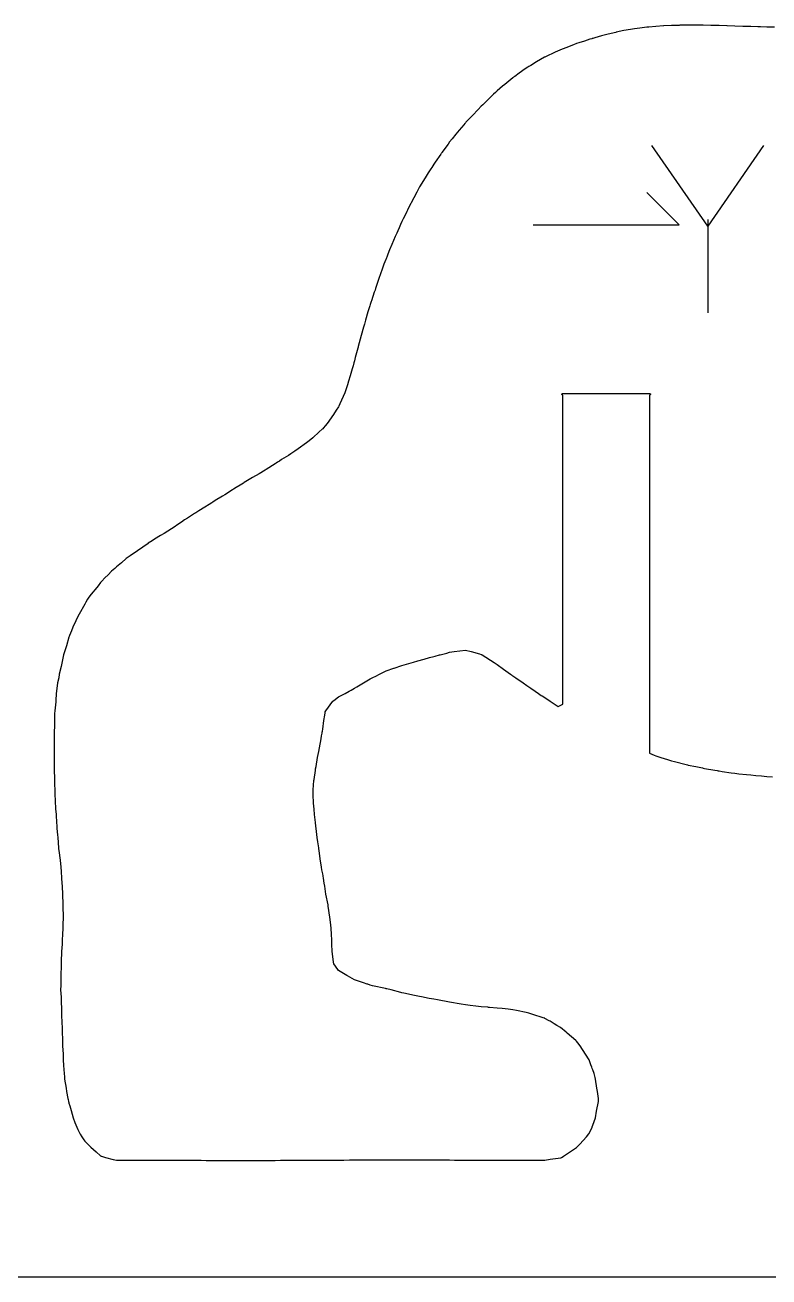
# Model space of a CAD drawing. Extents: x 0 to 600, y 0 to 500.
# Drawn here: x 381.1 to 424.3, y 0 to 72.7 of the extents above; entities that cross this region are included whole.
import ezdxf

# ---------------------------------------------------------------- set-up
doc = ezdxf.new("R2010")
doc.units = 0

msp = doc.modelspace()

# ---------------------------------------------------------------- linework, layer by layer
at = {"layer": 'annotation', "color": 1}
for p, q in [((420.704503, 60.985545), (417.46116, 65.675862)), ((423.947237, 65.675862), (420.704503, 60.985545)), ((419.043756, 61.06243), (417.158012, 62.947642)), ((410.563756, 61.06243), (419.043756, 61.06243)), ((420.704503, 61.36299), (420.704503, 55.95193))]:
    msp.add_line(p, q, dxfattribs=at)
at = {"layer": 'boundary', "color": 5}
for p, q in [((419.522557, 72.658374), (419.08928, 72.642572)), ((419.955011, 72.652378), (419.522557, 72.658374)), ((414.529705, 72.022757), (414.139454, 71.912713)), ((414.919004, 72.132658), (414.529705, 72.022757)), ((415.372111, 72.233249), (414.919004, 72.132658)), ((415.384207, 72.235909), (415.372111, 72.233249)), ((415.839715, 72.336915), (415.384207, 72.235909)), ((416.227829, 72.39888), (415.839715, 72.336915)), ((416.454037, 72.434701), (416.227829, 72.39888)), ((416.760425, 72.483483), (416.454037, 72.434701)), ((417.163604, 72.526923), (416.760425, 72.483483)), ((417.290097, 72.540785), (417.163604, 72.526923)), ((417.681136, 72.58287), (417.290097, 72.540785)), ((418.12546, 72.603106), (417.681136, 72.58287)), ((418.159108, 72.604636), (418.12546, 72.603106)), ((418.601847, 72.624797), (418.159108, 72.604636)), ((419.037227, 72.640682), (418.601847, 72.624797)), ((419.08928, 72.642572), (419.037227, 72.640682)), ((420.009755, 72.65145), (419.955011, 72.652378)), ((420.443267, 72.645454), (420.009755, 72.65145)), ((420.883074, 72.635576), (420.443267, 72.645454)), ((420.923006, 72.634526), (420.883074, 72.635576)), ((421.363978, 72.624651), (420.923006, 72.634526)), ((421.813475, 72.610872), (421.363978, 72.624651)), ((421.834402, 72.610133), (421.813475, 72.610872)), ((422.284688, 72.596373), (421.834402, 72.610133)), ((422.743278, 72.582422), (422.284688, 72.596373)), ((422.746698, 72.582312), (422.743278, 72.582422)), ((423.205399, 72.56837), (422.746698, 72.582312)), ((423.603953, 72.557468), (423.205399, 72.56837)), ((423.763915, 72.554121), (423.603953, 72.557468)), ((424.12611, 72.544328), (423.763915, 72.554121)), ((424.584803, 72.538053), (424.12611, 72.544328)), ((412.156873, 71.22694), (411.948224, 71.128595)), ((412.464789, 71.344638), (412.156873, 71.22694)), ((412.902695, 71.511608), (412.464789, 71.344638)), ((413.077583, 71.578496), (412.902695, 71.511608)), ((413.209273, 71.620698), (413.077583, 71.578496)), ((413.553842, 71.731116), (413.209273, 71.620698)), ((413.865586, 71.831191), (413.553842, 71.731116)), ((413.967409, 71.863465), (413.865586, 71.831191)), ((413.998294, 71.873357), (413.967409, 71.863465)), ((414.034526, 71.883325), (413.998294, 71.873357)), ((414.139454, 71.912713), (414.034526, 71.883325)), ((410.768954, 70.523782), (410.425038, 70.318471)), ((411.233601, 70.790699), (410.768954, 70.523782)), ((411.236162, 70.792182), (411.233601, 70.790699)), ((411.237308, 70.792728), (411.236162, 70.792182)), ((411.239163, 70.793612), (411.237308, 70.792728)), ((411.880374, 71.097275), (411.239163, 70.793612)), ((411.948224, 71.128595), (411.880374, 71.097275)), ((409.753787, 69.863278), (409.494597, 69.674514)), ((410.10928, 70.111409), (409.753787, 69.863278)), ((410.258556, 70.214592), (410.10928, 70.111409)), ((410.315452, 70.25392), (410.258556, 70.214592)), ((410.425038, 70.318471), (410.315452, 70.25392)), ((408.796089, 69.103655), (408.474031, 68.832327)), ((408.920277, 69.210126), (408.796089, 69.103655)), ((409.159316, 69.407016), (408.920277, 69.210126)), ((409.394741, 69.601462), (409.159316, 69.407016)), ((409.433173, 69.629578), (409.394741, 69.601462)), ((409.494597, 69.674514), (409.433173, 69.629578)), ((408.106269, 68.49169), (407.637734, 68.034899)), ((408.143056, 68.526885), (408.106269, 68.49169)), ((408.17376, 68.555414), (408.143056, 68.526885)), ((408.269605, 68.643804), (408.17376, 68.555414)), ((408.374763, 68.740783), (408.269605, 68.643804)), ((408.474031, 68.832327), (408.374763, 68.740783)), ((407.353886, 67.743783), (407.062381, 67.436314)), ((407.368176, 67.758413), (407.353886, 67.743783)), ((407.55332, 67.952571), (407.368176, 67.758413)), ((407.637734, 68.034899), (407.55332, 67.952571)), ((406.541964, 66.871978), (406.267973, 66.552319)), ((406.609153, 66.94879), (406.541964, 66.871978)), ((406.632608, 66.975603), (406.609153, 66.94879)), ((406.666854, 67.012225), (406.632608, 66.975603)), ((406.866853, 67.229533), (406.666854, 67.012225)), ((407.062381, 67.436314), (406.866853, 67.229533)), ((406.074199, 66.317215), (405.857002, 66.050062)), ((406.267973, 66.552319), (406.074199, 66.317215)), ((405.623758, 65.751538), (405.257356, 65.25227)), ((405.711899, 65.87026), (405.623758, 65.751538)), ((405.855626, 66.048274), (405.711899, 65.87026)), ((405.857002, 66.050062), (405.855626, 66.048274)), ((404.877352, 64.706076), (404.791189, 64.580189)), ((405.199124, 65.170117), (404.877352, 64.706076)), ((405.218446, 65.198114), (405.199124, 65.170117)), ((405.23677, 65.223978), (405.218446, 65.198114)), ((405.257356, 65.25227), (405.23677, 65.223978)), ((404.472555, 64.079014), (404.35809, 63.896586)), ((404.625169, 64.319558), (404.472555, 64.079014)), ((404.675206, 64.398752), (404.625169, 64.319558)), ((404.791189, 64.580189), (404.675206, 64.398752)), ((403.972325, 63.259948), (403.931326, 63.186821)), ((404.196284, 63.632552), (403.972325, 63.259948)), ((404.35809, 63.896586), (404.196284, 63.632552)), ((403.635982, 62.638087), (403.314113, 62.012839)), ((403.8051, 62.959915), (403.635982, 62.638087)), ((403.84367, 63.031696), (403.8051, 62.959915)), ((403.870477, 63.081584), (403.84367, 63.031696)), ((403.931326, 63.186821), (403.870477, 63.081584)), ((403.228258, 61.840815), (403.184598, 61.748834)), ((403.26294, 61.911105), (403.228258, 61.840815)), ((403.314113, 62.012839), (403.26294, 61.911105)), ((402.873757, 61.087961), (402.785429, 60.892895)), ((402.949767, 61.254393), (402.873757, 61.087961)), ((403.019912, 61.402983), (402.949767, 61.254393)), ((403.184598, 61.748834), (403.019912, 61.402983)), ((402.562559, 60.393129), (402.363133, 59.925626)), ((402.647309, 60.587453), (402.562559, 60.393129)), ((402.70767, 60.721715), (402.647309, 60.587453)), ((402.785429, 60.892895), (402.70767, 60.721715)), ((402.228913, 59.602616), (402.129416, 59.352627)), ((402.363133, 59.925626), (402.228913, 59.602616)), ((402.009563, 59.046868), (401.904731, 58.773416)), ((402.029055, 59.097542), (402.009563, 59.046868)), ((402.086241, 59.24209), (402.029055, 59.097542)), ((402.129416, 59.352627), (402.086241, 59.24209)), ((401.797111, 58.483516), (401.610091, 57.940144)), ((401.840908, 58.603273), (401.797111, 58.483516)), ((401.904731, 58.773416), (401.840908, 58.603273)), ((401.574493, 57.835457), (401.413965, 57.364417)), ((401.610091, 57.940144), (401.574493, 57.835457)), ((401.344404, 57.153703), (401.17821, 56.648545)), ((401.385459, 57.278318), (401.344404, 57.153703)), ((401.413965, 57.364417), (401.385459, 57.278318)), ((400.97769, 56.006311), (400.839849, 55.53399)), ((401.048873, 56.245317), (400.97769, 56.006311)), ((401.08346, 56.354522), (401.048873, 56.245317)), ((401.108348, 56.433097), (401.08346, 56.354522)), ((401.166666, 56.612646), (401.108348, 56.433097)), ((401.17821, 56.648545), (401.166666, 56.612646)), ((400.771442, 55.292836), (400.724693, 55.126217)), ((400.839849, 55.53399), (400.771442, 55.292836)), ((400.588336, 54.631009), (400.472965, 54.214657)), ((400.724693, 55.126217), (400.588336, 54.631009)), ((400.390134, 53.914278), (400.24156, 53.367639)), ((400.405323, 53.969182), (400.390134, 53.914278)), ((400.415523, 54.007117), (400.405323, 53.969182)), ((400.472965, 54.214657), (400.415523, 54.007117)), ((400.154428, 53.053343), (400.107939, 52.888018)), ((400.187634, 53.171433), (400.154428, 53.053343)), ((400.240806, 53.364918), (400.187634, 53.171433)), ((400.24156, 53.367639), (400.240806, 53.364918)), ((400.057198, 52.69907), (399.942172, 52.294565)), ((400.107939, 52.888018), (400.057198, 52.69907)), ((399.784254, 51.768918), (399.623123, 51.321873)), ((399.852692, 51.983701), (399.784254, 51.768918)), ((399.942172, 52.294565), (399.852692, 51.983701)), ((399.623123, 51.321873), (399.349832, 50.674852)), ((412.230756, 51.227239), (412.234562, 51.246373)), ((412.234562, 51.208104), (412.230756, 51.227239)), ((412.234562, 51.246373), (412.245401, 51.262594)), ((412.245401, 51.191883), (412.234562, 51.208104)), ((412.245401, 51.262594), (412.261622, 51.273433)), ((412.261622, 51.181044), (412.245401, 51.191883)), ((412.261622, 51.273433), (412.280756, 51.277238)), ((412.280756, 51.177238), (412.261622, 51.181044)), ((412.280756, 51.277238), (417.326756, 51.277238)), ((412.280756, 33.235083), (412.280756, 51.177238)), ((417.326756, 51.277238), (417.34589, 51.273432)), ((417.34589, 51.181044), (417.326756, 51.177238)), ((417.326756, 51.177238), (417.326756, 30.400024)), ((417.34589, 51.273432), (417.362112, 51.262594)), ((417.362112, 51.191883), (417.34589, 51.181044)), ((417.362112, 51.262594), (417.37295, 51.246373)), ((417.37295, 51.208104), (417.362112, 51.191883)), ((417.37295, 51.246373), (417.376756, 51.227238)), ((417.376756, 51.227238), (417.37295, 51.208104)), ((399.132207, 50.299223), (398.981502, 50.053561)), ((399.266924, 50.509198), (399.132207, 50.299223)), ((399.286222, 50.547027), (399.266924, 50.509198)), ((399.329393, 50.631664), (399.286222, 50.547027)), ((399.338652, 50.649818), (399.329393, 50.631664)), ((399.343782, 50.660302), (399.338652, 50.649818)), ((399.349832, 50.674852), (399.343782, 50.660302)), ((398.604565, 49.530718), (398.497813, 49.39748)), ((398.981502, 50.053561), (398.604565, 49.530718)), ((397.765304, 48.704696), (397.456432, 48.453876)), ((398.149014, 49.055136), (397.765304, 48.704696)), ((398.313955, 49.200413), (398.149014, 49.055136)), ((398.346216, 49.229298), (398.313955, 49.200413)), ((398.395942, 49.289374), (398.346216, 49.229298)), ((398.497813, 49.39748), (398.395942, 49.289374)), ((396.932206, 48.065993), (396.735482, 47.935925)), ((397.40176, 48.411619), (396.932206, 48.065993)), ((397.415874, 48.421321), (397.40176, 48.411619)), ((397.425503, 48.42794), (397.415874, 48.421321)), ((397.456432, 48.453876), (397.425503, 48.42794)), ((395.641324, 47.233032), (395.584082, 47.195431)), ((395.731882, 47.292519), (395.641324, 47.233032)), ((395.834824, 47.354251), (395.731882, 47.292519)), ((395.959383, 47.435426), (395.834824, 47.354251)), ((396.360286, 47.683898), (395.959383, 47.435426)), ((396.504792, 47.773462), (396.360286, 47.683898)), ((396.735482, 47.935925), (396.504792, 47.773462)), ((394.663371, 46.617158), (394.270113, 46.39166)), ((395.003982, 46.828236), (394.663371, 46.617158)), ((395.00669, 46.829831), (395.003982, 46.828236)), ((395.066964, 46.868417), (395.00669, 46.829831)), ((395.584082, 47.195431), (395.066964, 46.868417)), ((393.319193, 45.815713), (392.962476, 45.583964)), ((393.549102, 45.954345), (393.319193, 45.815713)), ((393.645604, 46.016167), (393.549102, 45.954345)), ((393.742661, 46.07518), (393.645604, 46.016167)), ((393.794695, 46.10967), (393.742661, 46.07518)), ((393.890511, 46.17342), (393.794695, 46.10967)), ((394.270113, 46.39166), (393.890511, 46.17342)), ((392.094693, 45.054319), (391.969876, 44.971155)), ((392.525937, 45.308785), (392.094693, 45.054319)), ((392.657043, 45.392607), (392.525937, 45.308785)), ((392.82195, 45.49267), (392.657043, 45.392607)), ((392.962476, 45.583964), (392.82195, 45.49267)), ((390.980529, 44.347888), (390.904886, 44.301475)), ((391.160643, 44.457885), (390.980529, 44.347888)), ((391.505235, 44.667462), (391.160643, 44.457885)), ((391.753983, 44.831804), (391.505235, 44.667462)), ((391.901243, 44.925425), (391.753983, 44.831804)), ((391.969876, 44.971155), (391.901243, 44.925425)), ((390.059819, 43.747069), (389.604586, 43.445771)), ((390.158261, 43.815163), (390.059819, 43.747069)), ((390.331829, 43.93522), (390.158261, 43.815163)), ((390.501768, 44.041147), (390.331829, 43.93522)), ((390.732987, 44.195998), (390.501768, 44.041147)), ((390.904886, 44.301475), (390.732987, 44.195998)), ((388.935051, 43.028677), (388.581209, 42.81612)), ((389.139111, 43.151255), (388.935051, 43.028677)), ((389.562291, 43.417891), (389.139111, 43.151255)), ((389.572627, 43.424219), (389.562291, 43.417891)), ((389.604586, 43.445771), (389.572627, 43.424219)), ((387.60196, 42.151853), (387.508172, 42.093737)), ((388.210506, 42.576285), (387.60196, 42.151853)), ((388.215833, 42.579638), (388.210506, 42.576285)), ((388.218398, 42.581252), (388.215833, 42.579638)), ((388.221966, 42.583534), (388.218398, 42.581252)), ((388.453017, 42.727543), (388.221966, 42.583534)), ((388.581209, 42.81612), (388.453017, 42.727543)), ((386.657412, 41.447834), (386.560645, 41.366091)), ((386.94033, 41.69702), (386.657412, 41.447834)), ((387.166219, 41.858519), (386.94033, 41.69702)), ((387.297687, 41.95251), (387.166219, 41.858519)), ((387.508172, 42.093737), (387.297687, 41.95251)), ((385.88307, 40.750537), (385.697467, 40.577921)), ((386.08986, 40.956575), (385.88307, 40.750537)), ((386.280563, 41.126237), (386.08986, 40.956575)), ((386.37698, 41.212016), (386.280563, 41.126237)), ((386.560645, 41.366091), (386.37698, 41.212016)), ((385.226951, 40.011348), (384.897312, 39.618139)), ((385.308262, 40.115166), (385.226951, 40.011348)), ((385.456266, 40.298727), (385.308262, 40.115166)), ((385.530402, 40.38454), (385.456266, 40.298727)), ((385.697467, 40.577921), (385.530402, 40.38454)), ((384.684869, 39.336862), (384.596011, 39.169316)), ((384.727121, 39.399835), (384.684869, 39.336862)), ((384.764469, 39.458821), (384.727121, 39.399835)), ((384.897312, 39.618139), (384.764469, 39.458821)), ((384.36142, 38.73515), (384.12701, 38.339721)), ((384.379488, 38.768822), (384.36142, 38.73515)), ((384.535556, 39.055328), (384.379488, 38.768822)), ((384.59296, 39.163564), (384.535556, 39.055328)), ((384.596011, 39.169316), (384.59296, 39.163564)), ((384.015456, 38.085333), (383.837448, 37.717149)), ((384.12701, 38.339721), (384.015456, 38.085333)), ((383.614848, 37.136706), (383.469471, 36.631869)), ((383.624172, 37.166905), (383.614848, 37.136706)), ((383.638909, 37.220621), (383.624172, 37.166905)), ((383.758014, 37.505723), (383.638909, 37.220621)), ((383.837448, 37.717149), (383.758014, 37.505723)), ((383.469471, 36.631869), (383.297218, 36.101522)), ((405.986408, 36.294169), (406.306086, 36.331448)), ((406.306086, 36.331448), (406.632608, 36.377737)), ((406.632608, 36.377737), (406.965544, 36.291601)), ((383.296197, 36.097435), (383.164357, 35.438025)), ((383.296661, 36.099168), (383.296197, 36.097435)), ((383.297218, 36.101522), (383.296661, 36.099168)), ((403.208352, 35.567318), (403.613617, 35.677254)), ((403.613617, 35.677254), (403.870476, 35.757042)), ((403.870476, 35.757042), (404.239845, 35.858639)), ((404.239845, 35.858639), (404.553313, 35.943649)), ((404.553313, 35.943649), (404.791188, 36.009607)), ((404.791188, 36.009607), (404.883807, 36.033533)), ((404.883807, 36.033533), (405.131184, 36.097435)), ((405.131184, 36.097435), (405.141411, 36.100153)), ((405.141411, 36.100153), (405.146712, 36.101522)), ((405.146712, 36.101522), (405.167927, 36.10718)), ((405.167927, 36.10718), (405.55595, 36.21066)), ((405.55595, 36.21066), (405.711899, 36.252251)), ((405.711899, 36.252251), (405.986408, 36.294169)), ((406.965544, 36.291601), (407.453566, 36.155611)), ((407.453566, 36.155611), (407.55332, 36.132239)), ((407.55332, 36.132239), (407.562567, 36.126764)), ((407.562567, 36.126764), (407.603139, 36.10274)), ((407.603139, 36.10274), (407.605195, 36.101522)), ((407.605195, 36.101522), (407.607758, 36.1001)), ((407.607758, 36.1001), (407.612112, 36.097435)), ((407.612112, 36.097435), (408.294201, 35.668117)), ((408.294201, 35.668117), (408.47403, 35.547501)), ((383.054484, 34.982422), (383.020903, 34.776198)), ((383.164357, 35.438025), (383.054484, 34.982422)), ((401.424948, 34.873243), (401.649016, 34.982422)), ((401.649016, 34.982422), (401.87337, 35.095832)), ((401.87337, 35.095832), (402.029055, 35.17453)), ((402.029055, 35.17453), (402.478483, 35.329327)), ((402.478483, 35.329327), (402.498468, 35.336887)), ((402.498468, 35.336887), (402.949767, 35.488993)), ((402.949767, 35.488993), (403.208352, 35.567318)), ((408.47403, 35.547501), (408.840031, 35.284513)), ((408.840031, 35.284513), (408.845799, 35.280219)), ((408.845799, 35.280219), (409.251806, 34.982422)), ((409.251806, 34.982422), (409.310812, 34.941357)), ((409.310812, 34.941357), (409.344324, 34.916927)), ((409.344324, 34.916927), (409.394741, 34.881735)), ((409.394741, 34.881735), (409.561153, 34.770475)), ((382.919487, 34.153609), (382.874748, 33.863322)), ((382.957929, 34.477722), (382.919487, 34.153609)), ((383.020903, 34.776198), (382.957929, 34.477722)), ((399.999665, 34.057776), (400.187634, 34.165717)), ((400.187634, 34.165717), (400.321117, 34.2428)), ((400.321117, 34.2428), (400.725333, 34.477722)), ((400.725333, 34.477722), (401.004808, 34.64946)), ((401.004808, 34.64946), (401.108348, 34.713369)), ((401.108348, 34.713369), (401.254073, 34.784527)), ((401.254073, 34.784527), (401.424948, 34.873243)), ((409.561153, 34.770475), (409.983085, 34.477722)), ((409.983085, 34.477722), (410.207981, 34.32375)), ((410.207981, 34.32375), (410.315451, 34.246838)), ((410.315451, 34.246838), (410.426088, 34.171096)), ((410.426088, 34.171096), (410.692343, 33.993912)), ((382.851292, 33.453581), (382.845106, 33.384326)), ((382.874748, 33.863322), (382.851292, 33.453581)), ((398.536863, 32.858009), (398.94289, 33.423656)), ((398.94289, 33.423656), (398.996458, 33.459233)), ((398.996458, 33.459233), (399.266924, 33.665708)), ((399.266924, 33.665708), (399.428003, 33.748282)), ((399.428003, 33.748282), (399.652409, 33.863322)), ((399.652409, 33.863322), (399.878703, 33.993804)), ((399.878703, 33.993804), (399.999665, 34.057776)), ((410.692343, 33.993912), (410.880114, 33.863322)), ((410.880114, 33.863322), (411.04128, 33.754476)), ((411.04128, 33.754476), (411.080575, 33.728344)), ((411.080575, 33.728344), (411.236162, 33.622553)), ((411.236162, 33.622553), (411.553018, 33.415422)), ((382.787554, 32.809877), (382.784028, 32.744223)), ((382.784028, 32.744223), (382.784829, 32.327369)), ((382.790138, 32.858009), (382.787554, 32.809877)), ((382.845106, 33.384326), (382.790138, 32.858009)), ((398.463703, 32.597427), (398.48533, 32.744222)), ((398.48533, 32.744222), (398.497985, 32.790717)), ((398.497985, 32.790717), (398.536863, 32.858009)), ((411.553018, 33.415422), (412.012559, 33.111885)), ((412.012559, 33.111885), (412.015756, 33.109784)), ((412.015756, 33.109784), (412.280756, 33.235083)), ((382.773658, 31.990633), (382.76501, 31.625123)), ((382.784829, 32.327369), (382.773658, 31.990633)), ((398.346216, 31.793379), (398.40772, 32.287267)), ((398.40772, 32.287267), (398.463703, 32.597427)), ((382.764457, 31.419502), (382.756468, 31.238297)), ((382.766045, 31.494918), (382.764457, 31.419502)), ((382.76501, 31.625123), (382.766045, 31.494918)), ((398.25363, 31.238296), (398.281899, 31.413726)), ((398.281899, 31.413726), (398.309091, 31.556653)), ((398.309091, 31.556653), (398.323904, 31.625123)), ((398.323904, 31.625123), (398.330736, 31.676644)), ((398.330736, 31.676644), (398.346216, 31.793379)), ((382.754849, 30.778132), (382.75389, 30.506023)), ((382.755515, 30.967473), (382.754849, 30.778132)), ((382.756468, 31.238297), (382.755515, 30.967473)), ((398.125241, 30.506023), (398.158828, 30.703285)), ((398.158828, 30.703285), (398.25363, 31.238296)), ((382.758629, 29.898429), (382.752548, 29.618584)), ((382.75389, 30.506023), (382.759166, 30.29673)), ((382.759166, 30.29673), (382.758629, 29.898429)), ((397.964572, 29.618584), (398.049579, 30.143408)), ((398.049579, 30.143408), (398.125241, 30.506023)), ((417.326756, 30.400024), (417.591756, 30.274724)), ((417.591756, 30.274724), (417.681136, 30.243071)), ((417.681136, 30.243071), (417.982522, 30.148783)), ((417.982522, 30.148783), (418.368941, 30.02831)), ((418.368941, 30.02831), (418.601847, 29.955522)), ((418.601847, 29.955522), (418.768628, 29.911985)), ((418.768628, 29.911985), (419.455739, 29.736128)), ((382.752548, 29.618584), (382.753254, 29.501177)), ((382.753254, 29.501177), (382.753944, 29.386925)), ((382.753944, 29.386925), (382.772239, 28.950184)), ((397.844035, 28.869057), (397.921992, 29.386925)), ((397.921992, 29.386925), (397.939092, 29.487321)), ((397.939092, 29.487321), (397.964572, 29.618584)), ((419.455739, 29.736128), (419.522557, 29.718775)), ((419.522557, 29.718775), (419.57345, 29.708114)), ((419.57345, 29.708114), (420.010136, 29.618584)), ((420.010136, 29.618584), (420.398102, 29.539129)), ((420.398102, 29.539129), (420.443267, 29.530103)), ((420.443267, 29.530103), (420.511576, 29.518037)), ((420.511576, 29.518037), (421.109685, 29.412084)), ((421.109685, 29.412084), (421.252208, 29.386925)), ((421.252208, 29.386925), (421.309957, 29.376745)), ((421.309957, 29.376745), (421.363978, 29.367224)), ((421.363978, 29.367224), (421.53244, 29.342164)), ((421.53244, 29.342164), (422.06887, 29.264563)), ((422.06887, 29.264563), (422.284688, 29.232775)), ((422.284688, 29.232775), (422.517483, 29.209051)), ((422.517483, 29.209051), (422.947166, 29.1643)), ((422.947166, 29.1643), (423.205399, 29.138055)), ((423.205399, 29.138055), (423.49382, 29.111193)), ((423.49382, 29.111193), (423.819951, 29.079991)), ((423.819951, 29.079991), (424.12611, 29.051565)), ((382.772239, 28.950184), (382.779116, 28.632753)), ((382.779116, 28.632753), (382.779163, 28.577982)), ((382.779163, 28.577982), (382.787458, 28.267824)), ((397.791308, 28.267824), (397.835843, 28.819755)), ((397.835843, 28.819755), (397.844035, 28.869057)), ((424.12611, 29.051565), (424.458341, 29.034122)), ((382.787458, 28.267824), (382.793923, 28.157928)), ((382.793923, 28.157928), (382.79614, 27.998871)), ((382.79614, 27.998871), (382.816797, 27.64712)), ((382.816797, 27.64712), (382.84373, 27.148724)), ((397.794007, 28.167143), (397.791308, 28.267824)), ((397.80331, 27.998871), (397.794007, 28.167143)), ((397.816582, 27.4961), (397.80331, 27.998871)), ((382.84373, 27.148724), (382.866158, 26.856259)), ((397.843154, 27.148724), (397.816582, 27.4961)), ((397.873259, 26.834273), (397.843154, 27.148724)), ((382.866158, 26.856259), (382.86919, 26.806886)), ((382.86919, 26.806886), (382.885919, 26.379158)), ((382.885919, 26.379158), (382.904126, 26.173551)), ((382.904126, 26.173551), (382.916871, 26.029624)), ((397.930307, 26.379158), (397.873259, 26.834273)), ((397.944185, 26.172446), (397.930307, 26.379158)), ((397.958738, 26.029624), (397.944185, 26.172446)), ((382.916871, 26.029624), (382.955724, 25.667102)), ((382.955724, 25.667102), (382.975128, 25.510071)), ((382.975128, 25.510071), (383.00962, 24.910525)), ((398.022669, 25.510619), (397.958738, 26.029624)), ((398.065041, 25.248258), (398.022669, 25.510619)), ((383.00962, 24.910525), (383.01562, 24.849249)), ((383.01562, 24.849249), (383.022654, 24.759444)), ((383.022654, 24.759444), (383.106482, 24.187169)), ((398.11722, 24.910525), (398.065041, 25.248258)), ((398.126651, 24.848792), (398.11722, 24.910525)), ((398.144193, 24.759444), (398.126651, 24.848792)), ((398.207284, 24.26184), (398.144193, 24.759444)), ((383.106482, 24.187169), (383.138687, 23.791425)), ((398.276566, 23.791425), (398.207284, 24.26184)), ((383.138687, 23.791425), (383.158688, 23.527132)), ((383.158688, 23.527132), (383.173349, 23.139732)), ((398.299964, 23.629218), (398.276566, 23.791425)), ((398.346216, 23.400422), (398.299964, 23.629218)), ((398.369823, 23.273694), (398.346216, 23.400422)), ((398.373173, 23.254622), (398.369823, 23.273694)), ((398.395595, 23.139732), (398.373173, 23.254622)), ((383.173349, 23.139732), (383.201245, 22.863311)), ((383.201245, 22.863311), (383.214385, 22.672325)), ((383.214385, 22.672325), (383.244104, 22.201483)), ((398.435143, 22.863311), (398.395595, 23.139732)), ((398.470093, 22.672325), (398.435143, 22.863311)), ((398.536118, 22.222442), (398.470093, 22.672325)), ((383.244104, 22.201483), (383.259073, 21.627457)), ((398.660694, 21.590227), (398.536118, 22.222442)), ((383.259073, 21.627457), (383.261512, 21.553226)), ((383.261244, 21.54088), (383.260582, 21.520019)), ((383.260582, 21.520019), (383.270603, 20.87783)), ((383.261512, 21.553226), (383.261244, 21.54088)), ((398.667505, 21.553226), (398.660694, 21.590227)), ((398.669919, 21.538368), (398.667505, 21.553226)), ((398.673423, 21.520019), (398.669919, 21.538368)), ((398.753663, 20.87783), (398.673423, 21.520019)), ((383.268128, 20.434124), (383.259494, 20.217791)), ((383.270603, 20.87783), (383.268128, 20.434124)), ((398.818328, 20.434124), (398.753663, 20.87783)), ((398.833745, 20.216002), (398.818328, 20.434124)), ((383.235564, 19.900306), (383.228467, 19.554176)), ((383.259494, 20.217791), (383.235564, 19.900306)), ((398.863458, 19.900306), (398.833745, 20.216002)), ((398.868516, 19.554176), (398.863458, 19.900306)), ((383.192196, 18.892349), (383.155358, 18.280593)), ((383.217173, 19.315026), (383.192196, 18.892349)), ((383.228467, 19.554176), (383.217173, 19.315026)), ((398.876366, 19.315026), (398.868516, 19.554176)), ((398.889336, 18.892349), (398.876366, 19.315026)), ((398.975521, 18.280593), (398.889336, 18.892349)), ((383.155888, 18.195927), (383.153629, 18.006658)), ((383.155358, 18.280593), (383.156045, 18.230522)), ((383.156045, 18.230522), (383.155888, 18.195927)), ((398.979795, 18.230522), (398.975521, 18.280593)), ((398.987334, 18.195927), (398.979795, 18.230522)), ((399.001463, 18.175804), (398.987334, 18.195927)), ((399.221409, 17.852985), (399.001463, 18.175804)), ((383.149345, 17.568695), (383.138744, 17.076827)), ((383.153629, 18.006658), (383.149345, 17.568695)), ((399.266924, 17.789736), (399.221409, 17.852985)), ((399.739674, 17.494285), (399.266924, 17.789736)), ((399.780611, 17.471574), (399.739674, 17.494285)), ((400.187634, 17.243069), (399.780611, 17.471574)), ((383.136199, 16.906868), (383.131496, 16.66088)), ((383.138744, 17.076827), (383.136199, 16.906868)), ((400.416859, 17.17214), (400.187634, 17.243069)), ((400.724898, 17.076827), (400.416859, 17.17214)), ((400.935201, 17.002637), (400.724898, 17.076827)), ((400.96239, 16.99495), (400.935201, 17.002637)), ((401.108348, 16.939681), (400.96239, 16.99495)), ((401.243422, 16.901134), (401.108348, 16.939681)), ((401.999761, 16.735288), (401.243422, 16.901134)), ((402.029055, 16.727719), (401.999761, 16.735288)), ((402.071251, 16.717595), (402.029055, 16.727719)), ((402.318166, 16.66088), (402.071251, 16.717595)), ((383.131496, 16.66088), (383.158349, 16.245041)), ((383.158349, 16.245041), (383.16835, 15.957727)), ((402.879959, 16.514933), (402.318166, 16.66088)), ((402.949767, 16.499204), (402.879959, 16.514933)), ((403.053652, 16.478127), (402.949767, 16.499204)), ((403.68666, 16.337509), (403.053652, 16.478127)), ((403.870476, 16.301124), (403.68666, 16.337509)), ((404.182611, 16.237795), (403.870476, 16.301124)), ((404.424431, 16.186617), (404.182611, 16.237795)), ((404.525265, 16.166845), (404.424431, 16.186617)), ((404.791188, 16.114267), (404.525265, 16.166845)), ((405.014723, 16.075556), (404.791188, 16.114267)), ((405.703216, 15.957727), (405.014723, 16.075556)), ((383.16835, 15.957727), (383.178484, 15.583214)), ((383.178484, 15.583214), (383.18513, 15.041167)), ((405.707914, 15.956858), (405.703216, 15.957727)), ((405.711899, 15.956128), (405.707914, 15.956858)), ((405.717009, 15.95517), (405.711899, 15.956128)), ((406.390739, 15.836667), (405.717009, 15.95517)), ((406.632608, 15.790744), (406.390739, 15.836667)), ((406.901791, 15.759014), (406.632608, 15.790744)), ((407.231379, 15.720066), (406.901791, 15.759014)), ((407.55332, 15.682128), (407.231379, 15.720066)), ((407.939119, 15.650103), (407.55332, 15.682128)), ((407.968482, 15.647335), (407.939119, 15.650103)), ((408.02756, 15.642344), (407.968482, 15.647335)), ((408.47403, 15.605689), (408.02756, 15.642344)), ((408.776002, 15.572396), (408.47403, 15.605689)), ((409.113421, 15.536066), (408.776002, 15.572396)), ((409.394741, 15.505136), (409.113421, 15.536066)), ((409.598067, 15.4626), (409.394741, 15.505136)), ((410.152869, 15.34208), (409.598067, 15.4626)), ((410.315452, 15.308604), (410.152869, 15.34208)), ((410.540559, 15.236418), (410.315452, 15.308604)), ((383.18513, 15.041167), (383.194051, 14.921387)), ((383.194051, 14.921387), (383.197458, 14.838628)), ((383.197458, 14.838628), (383.21548, 14.385858)), ((411.155206, 15.041168), (410.540559, 15.236418)), ((411.22263, 15.017363), (411.155206, 15.041168)), ((411.236162, 15.012928), (411.22263, 15.017363)), ((411.25239, 15.004107), (411.236162, 15.012928)), ((411.492792, 14.872255), (411.25239, 15.004107)), ((411.55463, 14.838628), (411.492792, 14.872255)), ((411.783927, 14.69783), (411.55463, 14.838628)), ((411.946873, 14.597776), (411.783927, 14.69783)), ((412.156873, 14.46883), (411.946873, 14.597776)), ((383.21548, 14.385858), (383.220667, 14.25956)), ((383.220667, 14.25956), (383.239094, 13.719528)), ((412.476414, 14.201452), (412.156873, 14.46883)), ((412.54937, 14.139909), (412.476414, 14.201452)), ((413.0514, 13.719528), (412.54937, 14.139909)), ((383.239094, 13.719528), (383.24452, 13.597733)), ((383.24452, 13.597733), (383.246366, 13.421455)), ((383.246366, 13.421455), (383.274445, 12.935906)), ((413.067422, 13.702819), (413.0514, 13.719528)), ((413.077583, 13.692222), (413.067422, 13.702819)), ((413.089567, 13.677371), (413.077583, 13.692222)), ((413.16853, 13.580096), (413.089567, 13.677371)), ((413.296715, 13.421455), (413.16853, 13.580096)), ((413.603305, 12.935906), (413.296715, 13.421455)), ((383.274445, 12.935906), (383.28658, 12.600428)), ((383.28658, 12.600428), (383.305847, 12.274079)), ((413.811263, 12.600428), (413.603305, 12.935906)), ((413.912809, 12.319214), (413.811263, 12.600428)), ((383.305847, 12.274079), (383.33221, 11.801742)), ((383.33221, 11.801742), (383.353333, 11.612252)), ((413.968162, 12.175767), (413.912809, 12.319214)), ((413.998294, 12.094253), (413.968162, 12.175767)), ((414.025375, 12.021992), (413.998294, 12.094253)), ((414.107915, 11.801742), (414.025375, 12.021992)), ((414.164468, 11.584201), (414.107915, 11.801742)), ((383.353333, 11.612252), (383.365606, 11.481329)), ((383.365606, 11.481329), (383.445916, 10.950425)), ((383.445916, 10.950425), (383.477173, 10.765055)), ((414.192811, 11.481329), (414.164468, 11.584201)), ((414.264058, 10.950425), (414.192811, 11.481329)), ((414.295025, 10.765055), (414.264058, 10.950425)), ((383.477173, 10.765055), (383.543821, 10.362225)), ((383.543821, 10.362225), (383.561102, 10.295686)), ((383.561102, 10.295686), (383.586637, 10.182029)), ((383.586637, 10.182029), (383.604923, 10.120887)), ((414.253918, 9.626771), (414.353512, 10.182029)), ((414.359901, 10.362225), (414.295025, 10.765055)), ((414.353512, 10.182029), (414.356435, 10.288596)), ((414.356435, 10.288596), (414.359901, 10.362225)), ((383.604923, 10.120887), (383.614848, 10.087703)), ((383.614848, 10.087703), (383.66158, 9.926042)), ((383.66158, 9.926042), (383.736745, 9.669897)), ((383.736745, 9.669897), (383.850955, 9.243129)), ((414.190669, 9.243129), (414.253918, 9.626771)), ((383.850955, 9.243129), (383.956894, 8.964943)), ((383.956894, 8.964943), (384.125801, 8.562316)), ((413.998294, 8.718707), (414.028454, 8.800591)), ((414.028454, 8.800591), (414.110609, 9.029304)), ((414.110609, 9.029304), (414.190669, 9.243129)), ((384.125801, 8.562316), (384.263467, 8.293602)), ((384.263467, 8.293602), (384.362457, 8.12403)), ((384.362457, 8.12403), (384.470897, 7.967866)), ((413.274049, 7.711227), (413.66963, 8.12403)), ((413.66963, 8.12403), (413.798921, 8.313961)), ((413.798921, 8.313961), (413.939994, 8.562316)), ((413.939994, 8.562316), (413.989534, 8.695426)), ((413.989534, 8.695426), (413.998294, 8.718707)), ((384.470897, 7.967866), (384.535555, 7.87475)), ((384.535555, 7.87475), (384.837864, 7.577794)), ((384.837864, 7.577794), (384.88525, 7.526025)), ((384.88525, 7.526025), (385.186451, 7.261118)), ((412.444656, 7.083144), (412.856187, 7.361652)), ((412.856187, 7.361652), (413.077583, 7.511485)), ((413.077583, 7.511485), (413.228725, 7.666354)), ((413.228725, 7.666354), (413.274049, 7.711227)), ((385.186451, 7.261118), (385.456266, 7.021017)), ((385.456266, 7.021017), (385.477911, 7.014994)), ((385.477911, 7.014994), (385.514084, 7.004926)), ((385.514084, 7.004926), (385.61534, 6.977371)), ((385.61534, 6.977371), (385.739941, 6.942603)), ((385.739941, 6.942603), (386.190174, 6.821814)), ((386.190174, 6.821814), (386.37698, 6.771697)), ((386.37698, 6.771697), (386.691814, 6.771049)), ((386.691814, 6.771049), (386.981571, 6.770352)), ((386.981571, 6.770352), (387.297687, 6.7697)), ((387.297687, 6.7697), (387.614159, 6.770166)), ((387.614159, 6.770166), (387.902569, 6.770514)), ((387.902569, 6.770514), (388.218398, 6.770977)), ((388.218398, 6.770977), (388.534834, 6.772033)), ((388.534834, 6.772033), (388.824578, 6.77306)), ((388.824578, 6.77306), (389.139111, 6.77411)), ((389.139111, 6.77411), (389.453, 6.772469)), ((389.453, 6.772469), (389.743329, 6.77106)), ((389.743329, 6.77106), (390.059819, 6.769405)), ((390.059819, 6.769405), (390.375711, 6.769378)), ((390.375711, 6.769378), (390.664373, 6.769231)), ((390.664373, 6.769231), (390.980529, 6.7692)), ((390.980529, 6.7692), (391.296766, 6.76889)), ((391.296766, 6.76889), (391.584556, 6.768644)), ((391.584556, 6.768644), (391.901243, 6.768333)), ((391.901243, 6.768333), (392.217778, 6.768204)), ((392.217778, 6.768204), (392.505124, 6.768045)), ((392.505124, 6.768045), (392.82195, 6.767916)), ((392.82195, 6.767916), (393.138728, 6.767868)), ((393.138728, 6.767868), (393.425871, 6.767858)), ((393.425871, 6.767858), (393.742661, 6.767808)), ((393.742661, 6.767808), (394.059414, 6.76798)), ((394.059414, 6.76798), (394.3469, 6.768136)), ((394.3469, 6.768136), (394.663371, 6.768308)), ((394.663371, 6.768308), (394.980104, 6.768484)), ((394.980104, 6.768484), (395.267537, 6.768587)), ((395.267537, 6.768587), (395.584082, 6.768762)), ((395.584082, 6.768762), (395.901093, 6.769562)), ((395.901093, 6.769562), (396.189138, 6.770303)), ((396.189138, 6.770303), (396.504792, 6.771101)), ((396.504792, 6.771101), (396.824039, 6.771956)), ((396.824039, 6.771956), (397.10544, 6.771517)), ((397.10544, 6.771517), (397.425503, 6.772404)), ((397.425503, 6.772404), (397.751633, 6.773191)), ((397.751633, 6.773191), (398.019617, 6.772948)), ((398.019617, 6.772948), (398.346216, 6.773754)), ((398.346216, 6.773754), (398.669446, 6.775512)), ((398.669446, 6.775512), (398.951763, 6.779684)), ((398.951763, 6.779684), (399.266924, 6.781505)), ((399.266924, 6.781505), (399.570578, 6.783812)), ((399.570578, 6.783812), (399.894479, 6.7893)), ((399.894479, 6.7893), (400.187634, 6.791622)), ((400.187634, 6.791622), (400.47275, 6.791062)), ((400.47275, 6.791062), (400.824148, 6.79155)), ((400.824148, 6.79155), (401.108348, 6.791008)), ((401.108348, 6.791008), (401.389408, 6.790583)), ((401.389408, 6.790583), (401.747297, 6.790206)), ((401.747297, 6.790206), (402.029055, 6.789779)), ((402.029055, 6.789779), (402.30974, 6.789285)), ((402.30974, 6.789285), (402.668156, 6.788779)), ((402.668156, 6.788779), (402.949767, 6.788281)), ((402.949767, 6.788281), (403.230634, 6.788234)), ((403.230634, 6.788234), (403.589696, 6.788282)), ((403.589696, 6.788282), (403.870476, 6.788235)), ((403.870476, 6.788235), (404.151583, 6.788699)), ((404.151583, 6.788699), (404.51089, 6.789141)), ((404.51089, 6.789141), (404.791188, 6.789605)), ((404.791188, 6.789605), (405.072848, 6.789505)), ((405.072848, 6.789505), (405.429166, 6.788923)), ((405.429166, 6.788923), (405.711899, 6.788824)), ((405.711899, 6.788824), (405.996448, 6.787576)), ((405.996448, 6.787576), (406.343702, 6.785202)), ((406.343702, 6.785202), (406.632608, 6.783939)), ((406.632608, 6.783939), (406.923881, 6.783324)), ((406.923881, 6.783324), (407.259251, 6.781794)), ((407.259251, 6.781794), (407.55332, 6.781178)), ((407.55332, 6.781178), (407.850127, 6.780518)), ((407.850127, 6.780518), (408.174451, 6.779005)), ((408.174451, 6.779005), (408.47403, 6.778344)), ((408.47403, 6.778344), (408.77527, 6.777988)), ((408.77527, 6.777988), (409.092435, 6.777405)), ((409.092435, 6.777405), (409.394741, 6.777047)), ((409.394741, 6.777047), (409.696285, 6.777145)), ((409.696285, 6.777145), (410.015028, 6.77776)), ((410.015028, 6.77776), (410.315452, 6.77786)), ((410.315452, 6.77786), (410.613828, 6.780746)), ((410.613828, 6.780746), (410.94585, 6.785121)), ((410.94585, 6.785121), (411.236162, 6.787936)), ((411.236162, 6.787936), (411.546395, 6.829109)), ((411.546395, 6.829109), (412.019306, 6.892276)), ((412.019306, 6.892276), (412.156872, 6.910502)), ((412.156872, 6.910502), (412.174636, 6.919466)), ((412.174636, 6.919466), (412.220489, 6.942603)), ((412.220489, 6.942603), (412.310024, 6.993569)), ((412.310024, 6.993569), (412.329079, 7.004926)), ((412.329079, 7.004926), (412.444656, 7.083144))]:
    msp.add_line(p, q, dxfattribs=at)
at = {"layer": 'frame', "color": 5}
msp.add_line((0, 0), (600, 0), dxfattribs=at)

doc.saveas('drawing.dxf')
